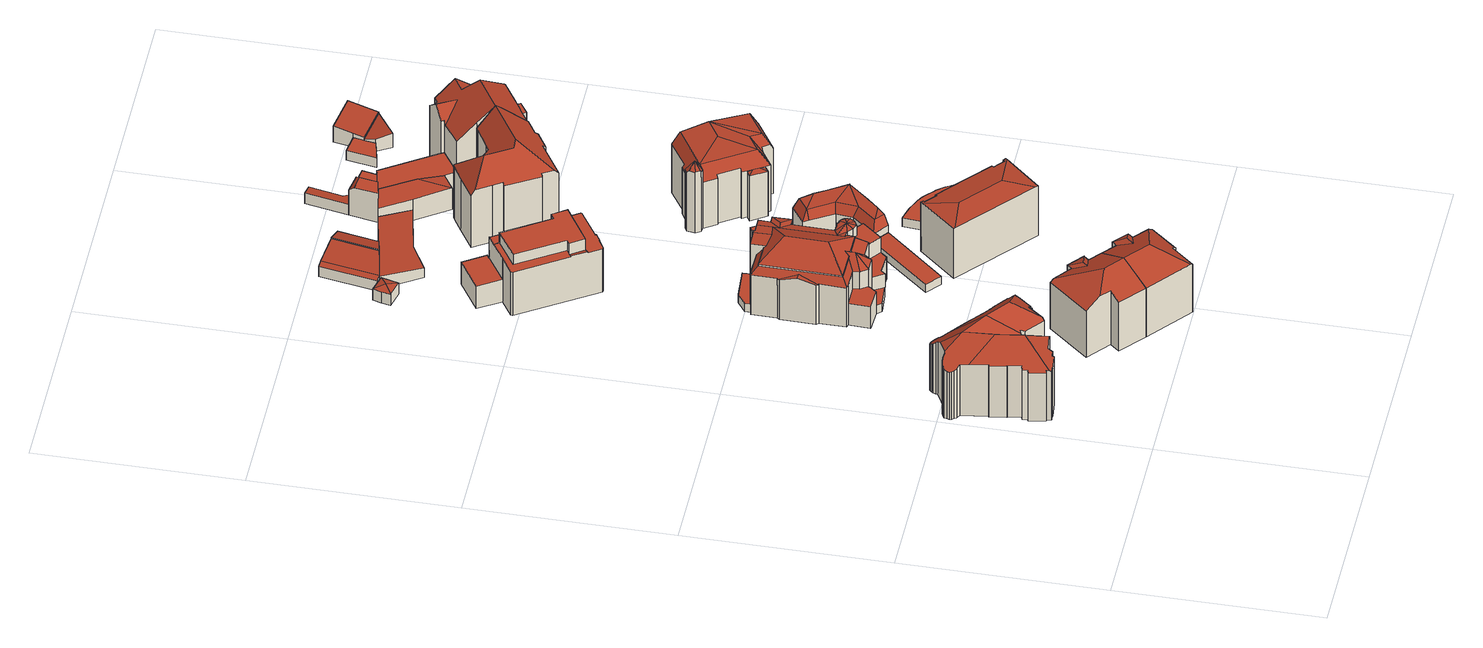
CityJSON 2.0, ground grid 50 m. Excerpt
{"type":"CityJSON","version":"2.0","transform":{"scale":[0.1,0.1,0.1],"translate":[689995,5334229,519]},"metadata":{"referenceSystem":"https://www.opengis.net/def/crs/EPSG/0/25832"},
"CityObjects":{
"building1":{"type":"Building","attributes":{"Gemeindeschluessel":"09162000","HoeheDach":"540.890","HoeheGrund":"520.785","Methode":"2000","NiedrigsteTraufeDesGebaeudes":"533.584","Geometrietyp2DReferenz":"3000","function":"31001_1000","roofType":"3100","measuredHeight":20.11,"storeysAboveGround":3},"geometry":[{"type":"MultiSurface","lod":"2","boundaries":[[[0,1,2,3]],[[4,5,6,7,8]],[[9,10,11,12,13]],[[14,15,16,17]],[[18,19,20,21]],[[22,23,24,25]],[[26,27,28,29,30]],[[31,32,33,34]],[[35,36,37,38]],[[39,40,41,42]],[[43,44,45,46]],[[47,48,49,50]],[[51,52,23,22]],[[53,54,55,56]],[[57,58,43,46,39,42,59,60,61,10,9,27,26,51,22,25,62,18,21,63,64,65,66,67,68,14,17,69,70,71,72,73,74,75,55,54,76,77,0,3,78,79,80,81,82,83,47,50,84,35,38,85,86,87,88,89,90,7,6,91,92,93,94,95,31,34,96,97,98]],[[34,33,99,96]],[[66,100,101,67]],[[54,53,102,76]],[[5,103,91,6]],[[78,104,105,79]],[[72,106,107,73]],[[80,79,105,108,109,110]],[[111,112,113,57,98]],[[85,114,115,86]],[[26,30,52,51]],[[71,116,106,72]],[[58,117,44,43]],[[48,47,83,118]],[[63,21,20,119,120]],[[89,121,122,90]],[[86,115,123,87]],[[124,125,126,127]],[[82,128,118,83]],[[38,37,114,85]],[[95,129,32,31]],[[69,130,131,70]],[[87,123,132,88]],[[62,133,19,18]],[[59,42,41,134,135]],[[134,41,40,45,44,117,113,112,136]],[[90,122,8,7]],[[57,113,117,58]],[[63,120,137,64]],[[138,74,73,107]],[[96,99,139,97]],[[48,118,128,140,110,109,127,126,4,8,122,121,132,123,115,114,37,36,141,49]],[[81,140,128,82]],[[64,137,142,65]],[[3,2,104,78]],[[65,142,100,66]],[[143,144,93,92]],[[20,19,133,24,23,52,30,29,145,119]],[[76,102,146,77]],[[53,56,147,138,107,106,116,148,149,127,108,105,104,2,1,146,102]],[[91,103,143,92]],[[17,16,130,69]],[[111,139,99,33,32,129,150,144,143,103,5,4,126,136,112]],[[77,146,1,0]],[[97,139,111,98]],[[150,129,95,94]],[[75,147,56,55]],[[145,29,28,13,12,149]],[[50,49,141,84]],[[68,151,15,14]],[[84,141,36,35]],[[9,13,28,27]],[[60,152,153,61]],[[80,110,140,81]],[[88,132,121,89]],[[93,144,150,94]],[[10,61,153,125,124,11]],[[131,130,16,15,151,101,100,142,137,120,119,145,149,148]],[[71,70,131,148,116]],[[149,12,11,124,127]],[[127,109,108]],[[74,138,147,75]],[[125,153,152,135,134,136,126]],[[67,101,151,68]],[[59,135,152,60]],[[46,45,40,39]],[[25,24,133,62]]],"semantics":{"surfaces":[{"type":"WallSurface"},{"type":"GroundSurface"},{"type":"RoofSurface"}],"values":[0,0,0,0,0,0,0,0,0,0,0,0,0,0,1,0,0,0,0,0,0,0,0,0,0,0,0,0,0,0,0,2,0,0,0,0,0,0,0,2,0,0,0,0,0,2,0,0,0,0,0,2,0,2,0,0,2,0,0,0,0,2,0,0,0,0,0,0,0,0,0,2,0,2,2,0,2,0,0,0,0]}}]},
"building2":{"type":"Building","attributes":{"Gemeindeschluessel":"09162000","HoeheDach":"539.250","HoeheGrund":"520.830","Methode":"2000","NiedrigsteTraufeDesGebaeudes":"534.650","Geometrietyp2DReferenz":"3000","function":"31001_1000","roofType":"3200","measuredHeight":18.42,"storeysAboveGround":3},"geometry":[{"type":"MultiSurface","lod":"2","boundaries":[[[154,155,156,157,158,159]],[[160,161,162,163]],[[164,165,166,167]],[[168,166,165,156,155]],[[169,170,171,172,173]],[[171,170,174,161,160,175]],[[168,176,177,162,161,174,178,179,167,166]],[[169,180,178,174,170]],[[156,165,164,181,172,171,175,157]],[[162,177,159,158,163]],[[179,178,180,182,183]],[[160,163,158,157,175]],[[154,176,168,155]],[[181,164,167,179,183]],[[176,154,159,177]],[[182,180,169,173]],[[181,183,182,173,172]]],"semantics":{"surfaces":[{"type":"RoofSurface"},{"type":"WallSurface"},{"type":"GroundSurface"}],"values":[0,1,1,1,0,1,2,1,0,1,1,0,1,1,1,0,0]}}]},
"building3":{"type":"Building","attributes":{"Gemeindeschluessel":"09162000","HoeheDach":"539.250","HoeheGrund":"520.800","Methode":"2000","NiedrigsteTraufeDesGebaeudes":"534.405","Geometrietyp2DReferenz":"3000","function":"31001_1000","roofType":"3200","measuredHeight":18.45,"storeysAboveGround":3},"geometry":[{"type":"MultiSurface","lod":"2","boundaries":[[[184,185,186,187,188]],[[189,190,191,192]],[[155,193,194,156]],[[188,195,196,197,198,184]],[[166,168,155,156,165]],[[165,199,200,201,166]],[[202,203,204,201,200]],[[194,195,188,187,199,165,156]],[[190,189,197,196]],[[190,196,195,194,193,205,191]],[[192,191,205,206]],[[185,207,203,202,186]],[[155,168,206,205,193]],[[202,200,199,187,186]],[[189,192,206,168,166,201,204,208,198,197]],[[184,198,208,207,185]],[[208,204,203,207]]],"semantics":{"surfaces":[{"type":"RoofSurface"},{"type":"WallSurface"},{"type":"GroundSurface"}],"values":[0,1,0,1,1,1,1,0,1,0,1,0,1,0,2,1,1]}}]},
"building4":{"type":"Building","attributes":{"Gemeindeschluessel":"09162000","HoeheDach":"537.900","HoeheGrund":"520.584","Methode":"2000","NiedrigsteTraufeDesGebaeudes":"523.010","Geometrietyp2DReferenz":"3000","function":"31001_1000","roofType":"3200","measuredHeight":17.32,"storeysAboveGround":2},"geometry":[{"type":"MultiSurface","lod":"2","boundaries":[[[209,210,211,212]],[[213,214,215,216,217,218]],[[219,220,221,222,223]],[[224,225,226,227]],[[228,229,230,231,232,233,234]],[[235,236,237,238,239,240,241,242,243,244,245,246,247,248,249,250,251,252,253,254,255,224,227,256,257,209,212,258,259,260,261,262,263,264,265,266,267,268,269,270,271,272,273,274,275,276,277,278,279,280]],[[281,282,283,284,231]],[[285,286,287,288,289,283]],[[290,291,292,293,294,295,296]],[[215,297,298,216]],[[279,299,300,280]],[[243,242,301,302]],[[262,303,304,305,306,307,308,263]],[[229,309,310,311,230]],[[312,308,313,314]],[[272,315,316,273]],[[270,317,318,271]],[[319,318,317,320,321,322,323,296]],[[324,325,289,288]],[[326,300,299,327,328,329,330,331,332]],[[328,290,333,329]],[[234,334,335,228]],[[235,280,300,326,336,337]],[[250,338,339,251]],[[254,340,341,255]],[[265,342,343,266]],[[333,296,344]],[[269,320,317,270]],[[245,244,345,346,347]],[[264,263,308,312,348,349]],[[274,350,351,275]],[[352,353,354,355]],[[297,356,337,336,357,358,298]],[[329,333,344,330]],[[359,226,225,341,340,360]],[[212,211,361,258]],[[362,363,364,365]],[[242,241,366,367,301]],[[368,369,246,245,347]],[[233,370,371,334,234]],[[258,361,372,259]],[[336,326,332,357]],[[373,374,375,376,377,378]],[[251,339,379,252]],[[273,316,350,274]],[[239,380,381,240]],[[382,378,377,383]],[[384,385,386,387,388,389,390]],[[389,391,324,288]],[[281,231,230,311,392,360,340]],[[393,394,395]],[[277,293,292,278]],[[330,344,393,363,331]],[[235,337,356,236]],[[239,238,213,218,380]],[[262,261,396,397,303]],[[398,346,345,399]],[[285,283,282,400,223,222]],[[342,349,348,401,296,323,343]],[[342,265,264,349]],[[366,402,383,377]],[[357,332,362,403,358]],[[314,401,348,312]],[[310,404,392,311]],[[405,373,378]],[[257,406,404,310,309,335,334,371,407,353,352,210,209]],[[267,322,321,268]],[[331,363,362,332]],[[259,372,408,260]],[[268,321,320,269]],[[409,403,373]],[[364,410,411,365]],[[403,362,365,412]],[[393,395,410,364,363]],[[232,413,306,305]],[[402,381,380,414,382,383]],[[276,275,351,295,294]],[[409,373,405]],[[308,307,415,313]],[[272,271,318,319,315]],[[231,284,413,232]],[[389,388,369,368,398,399,302,301,367,391]],[[303,397,355,304]],[[241,240,381,402,366]],[[217,414,380,218]],[[377,376,391,367,366]],[[384,416,417,385]],[[327,291,290,328]],[[249,418,338,250]],[[246,369,388,387,247]],[[403,412,419,374,373]],[[286,221,220,416,384,390,287]],[[394,296,401]],[[353,407,420,354]],[[237,214,213,238]],[[407,371,370,420]],[[237,236,356,297,215,214]],[[255,341,225,224]],[[375,324,391,376]],[[401,415,284,394]],[[249,248,386,385,417,418]],[[228,335,309,229]],[[411,410,395,394,284,283,289,325]],[[267,266,343,323,322]],[[344,296,393]],[[276,294,293,277]],[[416,220,219,379,339,338,418,417]],[[232,305,304,355,354,420,370,233]],[[398,368,347,346]],[[414,405,378,382]],[[295,351,350,316,315,319,296]],[[358,403,409,298]],[[279,278,292,291,327,299]],[[313,415,401,314]],[[345,244,243,302,399]],[[333,290,296]],[[247,387,386,248]],[[389,288,287,390]],[[397,396,408,372,361,211,210,352,355]],[[306,413,284,415,307]],[[260,408,396,261]],[[375,374,419,411,325,324]],[[216,298,409,405,414,217]],[[394,393,296]],[[256,421,406,257]],[[404,406,421,359,360,392]],[[286,285,222,221]],[[253,252,379,219,223,400]],[[254,253,400,282,281,340]],[[411,419,412,365]],[[256,227,226,359,421]]],"semantics":{"surfaces":[{"type":"WallSurface"},{"type":"RoofSurface"},{"type":"GroundSurface"}],"values":[0,1,0,0,0,2,1,1,1,0,0,0,0,1,1,0,0,1,1,1,0,1,0,0,0,0,1,0,0,0,0,1,1,0,1,0,1,0,0,1,0,0,1,0,0,0,0,1,0,0,1,0,0,0,0,0,1,1,1,0,0,0,0,1,1,0,0,0,0,0,1,0,1,0,1,1,0,1,0,0,1,1,1,0,0,1,0,0,0,0,1,0,1,1,0,1,0,0,0,1,0,1,1,0,1,0,1,0,1,0,1,0,0,0,0,1,0,0,1,1,0,1,0,1,0,1,1,0,0,0,0]}}]},
"building5":{"type":"Building","attributes":{"Gemeindeschluessel":"09162000","HoeheDach":"522.950","HoeheGrund":"520.479","Methode":"1000","NiedrigsteTraufeDesGebaeudes":"522.950","Geometrietyp2DReferenz":"3000","function":"51009_1610","roofType":"1000","measuredHeight":2.47},"geometry":[{"type":"MultiSurface","lod":"2","boundaries":[[[422,423,424,425,426]],[[427,426,425,428]],[[428,425,424,429]],[[422,430,431,423]],[[429,424,423,431]],[[430,422,426,427]],[[431,430,427,428,429]]],"semantics":{"surfaces":[{"type":"RoofSurface"},{"type":"WallSurface"},{"type":"GroundSurface"}],"values":[0,1,1,1,1,1,2]}}]},
"building6":{"type":"Building","attributes":{"Gemeindeschluessel":"09162000","HoeheDach":"524.680","HoeheGrund":"520.784","Methode":"2000","NiedrigsteTraufeDesGebaeudes":"524.080","Geometrietyp2DReferenz":"3000","function":"31001_2523","roofType":"3500","measuredHeight":3.9,"storeysAboveGround":1},"geometry":[{"type":"MultiSurface","lod":"2","boundaries":[[[432,433,434]],[[435,434,433,436]],[[432,434,437,438]],[[439,437,434,435]],[[440,438,437,439]],[[441,432,438]],[[442,441,438,440]],[[442,440,439,435,436]],[[441,433,432]],[[436,433,441,442]]],"semantics":{"surfaces":[{"type":"RoofSurface"},{"type":"WallSurface"},{"type":"GroundSurface"}],"values":[0,1,0,1,1,0,1,2,0,1]}}]},
"building7":{"type":"Building","attributes":{"Gemeindeschluessel":"09162000","HoeheDach":"536.651","HoeheGrund":"520.658","Methode":"2000","NiedrigsteTraufeDesGebaeudes":"523.541","Geometrietyp2DReferenz":"3000","function":"31001_2000","roofType":"1000","measuredHeight":15.99,"storeysAboveGround":5},"geometry":[{"type":"MultiSurface","lod":"2","boundaries":[[[443,444,445]],[[446,447,448,449]],[[450,451,452,453,454,455,446,449,456,457,458,459,460,461,462,463]],[[459,464,465,460]],[[466,467,468,469,470,471]],[[466,471,472,473]],[[457,474,475,458]],[[476,477,478,444]],[[446,455,479,480,481,482,483,447]],[[451,484,485,452]],[[445,444,478,486,487,488]],[[489,486,478,477,472,471,470,490]],[[489,491,487,486]],[[492,490,470,469]],[[451,450,493,494,495,484]],[[496,493,450,463]],[[449,448,497,456]],[[485,484,495,498]],[[488,487,499]],[[481,443,445,488,499,482]],[[458,475,464,459]],[[500,501,462,461]],[[483,482,499]],[[453,502,503,454]],[[457,456,497,504,474]],[[491,489,490,492]],[[473,472,477,476]],[[454,503,479,455]],[[466,473,476,444,443,480,479,503,502,505,494,493,496,501,500,506,467]],[[507,504,497,468,467,506]],[[495,494,505,498]],[[507,465,464,475,474,504]],[[453,452,485,498,505,502]],[[461,460,465,507,506,500]],[[462,501,496,463]],[[443,481,480]],[[491,492,469,468,497,448,447,483,499,487]]],"semantics":{"surfaces":[{"type":"WallSurface"},{"type":"GroundSurface"},{"type":"RoofSurface"}],"values":[0,0,1,0,0,0,0,0,0,0,0,2,0,0,0,0,0,2,0,2,0,0,0,0,0,0,0,0,2,0,0,2,0,0,0,0,2]}}]},
"building8":{"type":"Building","attributes":{"Gemeindeschluessel":"09162000","HoeheDach":"536.550","HoeheGrund":"520.640","Methode":"2000","NiedrigsteTraufeDesGebaeudes":"523.090","Geometrietyp2DReferenz":"3000","function":"31001_1000","roofType":"3200","measuredHeight":15.91,"storeysAboveGround":4},"geometry":[{"type":"MultiSurface","lod":"2","boundaries":[[[508,509,510,511]],[[508,512,513,514,509]],[[512,515,516,517,518,513]],[[519,520,521,522]],[[523,524,525,526]],[[515,512,508,511,527,528,529,530,531,532,533,534,535,536,519,522]],[[520,519,536,537]],[[527,538,539,528]],[[531,525,524,532]],[[531,530,540,526,525]],[[541,516,515,522,521]],[[517,516,541,542]],[[529,543,540,530]],[[517,542,544,518]],[[535,545,537,536]],[[533,546,547,534]],[[528,539,543,529]],[[520,537,545,547,546,540,543,539,538,510,509,514,544,542,541,521]],[[511,510,538,527]],[[526,540,546,523]],[[533,532,524,523,546]],[[534,547,545,535]],[[518,544,514,513]]],"semantics":{"surfaces":[{"type":"WallSurface"},{"type":"RoofSurface"},{"type":"GroundSurface"}],"values":[0,0,0,0,1,2,0,0,0,0,0,1,0,1,0,0,0,1,0,0,0,0,1]}}]},
"building9":{"type":"Building","attributes":{"Gemeindeschluessel":"09162000","HoeheDach":"529.900","HoeheGrund":"520.651","Methode":"2000","NiedrigsteTraufeDesGebaeudes":"526.405","Geometrietyp2DReferenz":"3000","function":"51009_1610","roofType":"2100","measuredHeight":9.25},"geometry":[{"type":"MultiSurface","lod":"2","boundaries":[[[359,548,549,226]],[[550,551,552,335]],[[553,554,555,556]],[[227,226,549,557]],[[558,559,361,258]],[[560,561,562,563]],[[310,556,555,564]],[[257,209,210,352,353,565,371,550,335,309,310,564,404,406]],[[554,566,567,555]],[[564,555,567,404]],[[568,569,570,571]],[[572,557,549,548,573,574]],[[371,553,551,550]],[[335,552,575,309]],[[563,562,576,577]],[[551,553,556,575]],[[404,567,573,548,359,421,406]],[[353,566,554,565]],[[309,575,556,310]],[[558,258,212,209,257,256,227,557,572,578,579,560,563,577,568,571]],[[352,570,566,353]],[[577,576,569,568]],[[579,580,561,560]],[[212,211,210,209]],[[558,571,570,559]],[[565,554,553,371]],[[566,570,581,574,573,567]],[[257,406,421,256]],[[210,211,361,559,570,352]],[[578,572,574,581,582]],[[258,361,211,212]],[[578,582,580,579]],[[227,256,421,359,226]],[[551,575,552]],[[570,569,576,562,561,580,582,581]]],"semantics":{"surfaces":[{"type":"RoofSurface"},{"type":"WallSurface"},{"type":"GroundSurface"}],"values":[0,0,0,1,1,1,0,1,0,0,1,1,0,0,1,0,0,0,0,2,0,1,1,1,1,0,0,1,0,1,1,1,1,0,0]}}]},
"building10":{"type":"Building","attributes":{"Gemeindeschluessel":"09162000","HoeheDach":"528.112","HoeheGrund":"520.671","Methode":"3100","NiedrigsteTraufeDesGebaeudes":"528.112","Geometrietyp2DReferenz":"3000","function":"31001_2000","roofType":"1000","measuredHeight":7.44},"geometry":[{"type":"MultiSurface","lod":"2","boundaries":[[[583,584,585,586]],[[587,588,589,590]],[[591,583,586,592]],[[584,593,594,585]],[[595,588,587,596,597,593,584,583,591]],[[593,597,598,594]],[[595,591,592,599]],[[596,587,590,600]],[[592,586,585,594,598,600,590,589,599]],[[588,595,599,589]],[[597,596,600,598]]],"semantics":{"surfaces":[{"type":"WallSurface"},{"type":"RoofSurface"},{"type":"GroundSurface"}],"values":[0,0,0,0,1,0,0,0,2,0,0]}}]},
"building11":{"type":"Building","attributes":{"Gemeindeschluessel":"09162000","HoeheDach":"526.893","HoeheGrund":"520.720","Methode":"3100","NiedrigsteTraufeDesGebaeudes":"526.893","Geometrietyp2DReferenz":"3000","function":"31001_2000","roofType":"1000","measuredHeight":6.17},"geometry":[{"type":"MultiSurface","lod":"2","boundaries":[[[601,602,603,604]],[[605,606,607,608]],[[609,610,611,612]],[[610,613,614,611]],[[613,615,616,614]],[[617,615,613,610,609,606,605,602,601]],[[606,609,612,607]],[[615,617,618,616]],[[602,605,608,603]],[[604,603,608,607,612,611,614,616,618]],[[617,601,604,618]]],"semantics":{"surfaces":[{"type":"WallSurface"},{"type":"RoofSurface"},{"type":"GroundSurface"}],"values":[0,0,0,0,0,1,0,0,0,2,0]}}]},
"building12":{"type":"Building","attributes":{"Gemeindeschluessel":"09162000","HoeheDach":"525.508","HoeheGrund":"520.440","Methode":"2000","NiedrigsteTraufeDesGebaeudes":"523.350","Geometrietyp2DReferenz":"3000","function":"31001_2000","roofType":"2100","measuredHeight":5.07},"geometry":[{"type":"MultiSurface","lod":"2","boundaries":[[[619,620,621,622]],[[623,624,625,626]],[[627,628,629,621,620]],[[626,625,628,627,630]],[[625,624,629,628]],[[622,621,629,624,623]],[[630,627,620,619]],[[622,623,626,630,619]]],"semantics":{"surfaces":[{"type":"WallSurface"},{"type":"RoofSurface"},{"type":"GroundSurface"}],"values":[0,0,1,0,1,0,0,2]}}]},
"building13":{"type":"Building","attributes":{"Gemeindeschluessel":"09162000","HoeheDach":"527.857","HoeheGrund":"520.410","Methode":"2000","NiedrigsteTraufeDesGebaeudes":"525.010","Geometrietyp2DReferenz":"3000","function":"31001_2000","roofType":"3400","measuredHeight":7.45},"geometry":[{"type":"MultiSurface","lod":"2","boundaries":[[[631,632,633,634,635]],[[636,637,638]],[[639,640,641,631]],[[634,642,643,635]],[[644,645,642,634,633]],[[646,647,648,638]],[[649,650,651,652]],[[639,652,651,653,640]],[[654,655,647,646,656,657]],[[645,655,654,642]],[[648,658,659,636,638]],[[654,657,637,643,642]],[[644,653,651,650,658,648,647,655,645]],[[641,632,631]],[[646,638,637,656]],[[631,635,649,652,639]],[[644,633,632,641,640,653]],[[635,643,659,649]],[[637,636,659,643]],[[650,649,659,658]],[[657,656,637]]],"semantics":{"surfaces":[{"type":"RoofSurface"},{"type":"WallSurface"},{"type":"GroundSurface"}],"values":[0,0,0,0,1,1,1,1,1,1,1,0,2,0,0,0,1,0,0,1,0]}}]},
"building14":{"type":"Building","attributes":{"Gemeindeschluessel":"09162000","HoeheDach":"524.246","HoeheGrund":"520.440","Methode":"2000","NiedrigsteTraufeDesGebaeudes":"523.196","Geometrietyp2DReferenz":"3000","function":"31001_2463","roofType":"1000","measuredHeight":3.81},"geometry":[{"type":"MultiSurface","lod":"2","boundaries":[[[660,661,662,630]],[[662,661,663,664]],[[665,664,663,666]],[[661,660,667,668,666,663]],[[669,630,662,664,665,670]],[[669,667,660,630]],[[669,670,668,667]],[[670,665,666,668]]],"semantics":{"surfaces":[{"type":"WallSurface"},{"type":"RoofSurface"},{"type":"GroundSurface"}],"values":[0,0,0,1,2,0,0,0]}}]},
"building15":{"type":"Building","attributes":{"Gemeindeschluessel":"09162000","HoeheDach":"525.770","HoeheGrund":"520.389","Methode":"1000","NiedrigsteTraufeDesGebaeudes":"524.267","Geometrietyp2DReferenz":"3000","function":"51009_1610","roofType":"2100","measuredHeight":5.38},"geometry":[{"type":"MultiSurface","lod":"2","boundaries":[[[671,672,673,674]],[[626,674,673,623]],[[662,671,674,626]],[[675,672,671,662]],[[623,673,672,675]],[[626,623,675,662]]],"semantics":{"surfaces":[{"type":"RoofSurface"},{"type":"WallSurface"},{"type":"GroundSurface"}],"values":[0,1,1,1,1,2]}}]},
"building16":{"type":"Building","attributes":{"Gemeindeschluessel":"09162000","HoeheDach":"523.039","HoeheGrund":"520.350","Methode":"1000","NiedrigsteTraufeDesGebaeudes":"523.039","Geometrietyp2DReferenz":"3000","function":"31001_2000","roofType":"1000","measuredHeight":2.69},"geometry":[{"type":"MultiSurface","lod":"2","boundaries":[[[676,677,678,679]],[[680,681,682,683]],[[677,684,685,678]],[[684,686,687,685]],[[688,689,690,691]],[[692,693,694,695]],[[696,697,698,699]],[[689,700,701,690]],[[702,703,704,705,681,680,697,696,706,707,708,686,684,677,676,709,710,711,712,713,714,715,693,692,716,700,689,688]],[[713,712,717,718]],[[712,711,719,717]],[[714,713,718,720]],[[697,680,683,698]],[[715,714,720,721]],[[693,715,721,694]],[[702,688,691,722]],[[716,692,695,723]],[[710,709,724,725]],[[705,704,726,727]],[[686,708,728,687]],[[711,710,725,719]],[[709,676,679,724]],[[707,706,729,730]],[[703,702,722,731]],[[691,690,701,723,695,694,721,720,718,717,719,725,724,679,678,685,687,728,730,729,699,698,683,682,727,726,731,722]],[[700,716,723,701]],[[708,707,730,728]],[[706,696,699,729]],[[681,705,727,682]],[[704,703,731,726]]],"semantics":{"surfaces":[{"type":"WallSurface"},{"type":"RoofSurface"},{"type":"GroundSurface"}],"values":[0,0,0,0,0,0,0,0,1,0,0,0,0,0,0,0,0,0,0,0,0,0,0,0,2,0,0,0,0,0]}}]},
"building17":{"type":"Building","attributes":{"Gemeindeschluessel":"09162000","HoeheDach":"540.700","HoeheGrund":"520.390","Methode":"2000","NiedrigsteTraufeDesGebaeudes":"533.750","Geometrietyp2DReferenz":"3000","function":"31001_1000","roofType":"3400","measuredHeight":20.31,"storeysAboveGround":3},"geometry":[{"type":"MultiSurface","lod":"2","boundaries":[[[732,733,734,735,736,737,738,739,740,741,742,743,744]],[[745,746,747,748,749,750,736]],[[735,751,736]],[[752,742,741,753]],[[754,734,733,755,756]],[[757,758,759,760,761,762]],[[760,763,761]],[[745,736,751,764]],[[753,741,740,765]],[[766,748,747,767]],[[768,757,762,769,770]],[[771,772,773,774]],[[767,747,746,775]],[[732,755,733]],[[776,764,777]],[[744,743,778]],[[779,780,754,756,781,782,752,753,765,783,784,785,758,757,768,786,787,788,766,767,775,771,774]],[[768,770,789,786]],[[763,789,770,769]],[[788,749,748,766]],[[790,791,732,744]],[[759,792,763,760]],[[787,750,749,788]],[[793,735,734]],[[744,778,790]],[[792,736,763]],[[783,739,738,784]],[[794,764,776]],[[736,792,737]],[[785,737,792,759,758]],[[756,755,791,781]],[[790,782,781,791]],[[795,779,774,773]],[[735,793,796,777]],[[736,797,763]],[[797,789,763]],[[765,740,739,783]],[[752,782,790,778,743,742]],[[761,763,769,762]],[[798,776,777,796,799]],[[795,773,772,794,776,798]],[[732,791,755]],[[754,780,799,796,793,734]],[[786,789,797,750,787]],[[750,797,736]],[[798,799,780,779,795]],[[735,777,764,751]],[[784,738,737,785]],[[771,775,746,745,764,794,772]]],"semantics":{"surfaces":[{"type":"RoofSurface"},{"type":"WallSurface"},{"type":"GroundSurface"}],"values":[0,0,0,1,1,1,0,0,1,1,1,1,1,1,0,1,2,1,0,1,0,0,1,0,0,0,1,0,1,1,1,1,1,0,0,0,1,1,0,0,0,0,1,1,1,1,0,1,1]}}]},
"building18":{"type":"Building","attributes":{"Gemeindeschluessel":"09162000","HoeheDach":"543.180","HoeheGrund":"520.110","Methode":"2000","NiedrigsteTraufeDesGebaeudes":"535.001","Geometrietyp2DReferenz":"3000","function":"31001_1000","roofType":"3200","measuredHeight":23.07,"storeysAboveGround":6},"geometry":[{"type":"MultiSurface","lod":"2","boundaries":[[[800,801,802,803]],[[804,805,806,807,808]],[[809,810,811,812]],[[813,814,815,816]],[[812,811,817,818]],[[807,819,820,821,802,801,808]],[[804,808,801,800]],[[822,816,815,823,824]],[[825,826,827,828,829,830,831,832]],[[833,817,811,810,834,825,832,823,815,814,835]],[[836,837,813,816,822,838,839,840,805,804,800,803,841,842,843,844,845,846,809,812,818]],[[814,813,837,835]],[[836,833,835,837]],[[822,824,847,838]],[[846,834,810,809]],[[838,847,848,839]],[[849,840,839,848]],[[840,849,806,805]],[[831,830,820,819]],[[833,836,818,817]],[[849,848,847,824,823,832,831,819,807,806]],[[843,828,827,844]],[[844,827,826,845]],[[803,802,821,841]],[[842,841,821,820,830,829]],[[842,829,828,843]],[[825,834,846,845,826]]],"semantics":{"surfaces":[{"type":"WallSurface"},{"type":"RoofSurface"},{"type":"GroundSurface"}],"values":[0,0,0,0,0,1,0,0,1,1,2,0,0,0,0,0,0,0,1,0,1,0,0,0,0,0,0]}}]},
"building19":{"type":"Building","attributes":{"Gemeindeschluessel":"09162000","HoeheDach":"527.559","HoeheGrund":"520.218","Methode":"2000","NiedrigsteTraufeDesGebaeudes":"526.539","Geometrietyp2DReferenz":"3000","function":"31001_2000","roofType":"2100","measuredHeight":7.34},"geometry":[{"type":"MultiSurface","lod":"2","boundaries":[[[850,851,852,853,854]],[[855,856,853,852]],[[853,856,857,858,854]],[[859,855,852,851,860]],[[859,857,856,855]],[[850,854,858,861]],[[851,850,861,860]],[[860,861,858,857,859]]],"semantics":{"surfaces":[{"type":"WallSurface"},{"type":"RoofSurface"},{"type":"GroundSurface"}],"values":[0,0,1,2,0,1,0,0]}}]},
"building20":{"type":"Building","attributes":{"Gemeindeschluessel":"09162000","HoeheDach":"528.582","HoeheGrund":"519.987","Methode":"2000","NiedrigsteTraufeDesGebaeudes":"526.320","Geometrietyp2DReferenz":"3000","function":"31001_2000","roofType":"1000","measuredHeight":8.6,"storeysAboveGround":2},"geometry":[{"type":"MultiSurface","lod":"2","boundaries":[[[862,863,864,865]],[[866,867,868,869]],[[868,863,862,870,871,872,869]],[[867,873,874,864,863,868]],[[867,866,875,876,877,878,873]],[[862,865,879,880,870]],[[864,874,881,879,865]],[[872,875,866,869]],[[872,871,876,875]],[[878,877,880,879,881]],[[873,878,881,874]],[[876,871,870,880,877]]],"semantics":{"surfaces":[{"type":"WallSurface"},{"type":"GroundSurface"},{"type":"RoofSurface"}],"values":[0,0,0,1,0,2,0,2,0,2,0,2]}}]},
"building21":{"type":"Building","attributes":{"Gemeindeschluessel":"09162000","HoeheDach":"523.113","HoeheGrund":"519.980","Methode":"1000","NiedrigsteTraufeDesGebaeudes":"522.534","Geometrietyp2DReferenz":"3000","function":"31001_2000","roofType":"1000","measuredHeight":3.13},"geometry":[{"type":"MultiSurface","lod":"2","boundaries":[[[882,883,884,885]],[[886,887,888,882,885,889]],[[890,886,889,864]],[[891,883,882,888]],[[891,863,890,864,884,883]],[[863,887,886,890]],[[887,863,891,888]],[[889,885,884,864]]],"semantics":{"surfaces":[{"type":"WallSurface"},{"type":"RoofSurface"},{"type":"GroundSurface"}],"values":[0,1,0,0,2,0,0,0]}}]},
"building22":{"type":"Building","attributes":{"Gemeindeschluessel":"09162000","HoeheDach":"526.510","HoeheGrund":"520.040","Methode":"2000","NiedrigsteTraufeDesGebaeudes":"526.510","Geometrietyp2DReferenz":"3000","function":"31001_2000","roofType":"1000","measuredHeight":6.47},"geometry":[{"type":"MultiSurface","lod":"2","boundaries":[[[892,893,894,895]],[[896,897,898,899]],[[900,892,895,867]],[[897,850,901,898]],[[902,900,867,873]],[[893,896,899,894]],[[850,902,873,901]],[[873,867,895,894,899,898,901]],[[850,897,896,893,892,900,902]]],"semantics":{"surfaces":[{"type":"WallSurface"},{"type":"GroundSurface"},{"type":"RoofSurface"}],"values":[0,0,0,0,0,0,0,1,2]}}]},
"building23":{"type":"Building","attributes":{"Gemeindeschluessel":"09162000","HoeheDach":"543.132","HoeheGrund":"520.040","Methode":"2000","NiedrigsteTraufeDesGebaeudes":"533.690","Geometrietyp2DReferenz":"3000","function":"31001_1000","roofType":"3200","measuredHeight":23.09,"storeysAboveGround":4},"geometry":[{"type":"MultiSurface","lod":"2","boundaries":[[[903,904,905,906,907,908,898,899,894,909,910,911,912,913,914,915]],[[906,916,917,907]],[[918,919,920,921]],[[898,908,922,923]],[[924,925,917,916,926,920,919,927,928,929]],[[899,898,923,930,931]],[[912,911,932,933,934]],[[909,894,935,936,937]],[[903,938,939,904]],[[910,940,932,911]],[[905,926,916,906]],[[924,929,941,942]],[[903,915,927,919,918,938]],[[922,925,924,942,933,932,940,943,944,930,923]],[[914,913,945,941,929,928]],[[908,907,917,925,922]],[[944,943,937,936]],[[914,928,927,915]],[[941,945,934,933,942]],[[935,894,899,931]],[[939,938,918,921]],[[943,940,910,909,937]],[[905,904,939,921,920,926]],[[912,934,945,913]],[[944,936,935,931,930]]],"semantics":{"surfaces":[{"type":"GroundSurface"},{"type":"WallSurface"},{"type":"RoofSurface"}],"values":[0,1,1,1,2,1,1,1,1,1,1,2,1,2,1,1,2,1,2,1,2,1,1,1,2]}}]},
"building24":{"type":"Building","attributes":{"Gemeindeschluessel":"09162000","HoeheDach":"522.780","HoeheGrund":"520.010","Methode":"2000","NiedrigsteTraufeDesGebaeudes":"522.780","Geometrietyp2DReferenz":"3000","function":"31001_2000","roofType":"1000","measuredHeight":2.77},"geometry":[{"type":"MultiSurface","lod":"2","boundaries":[[[946,947,948,949]],[[950,951,952,953,947,946]],[[953,952,954,955]],[[947,953,955,948]],[[952,951,956,954]],[[950,946,949,957]],[[951,950,957,956]],[[949,948,955,954,956,957]]],"semantics":{"surfaces":[{"type":"WallSurface"},{"type":"RoofSurface"},{"type":"GroundSurface"}],"values":[0,1,0,0,0,0,0,2]}}]},
"building25":{"type":"Building","attributes":{"Gemeindeschluessel":"09162000","HoeheDach":"524.410","HoeheGrund":"520.220","Methode":"2000","NiedrigsteTraufeDesGebaeudes":"523.250","Geometrietyp2DReferenz":"3000","function":"31001_2000","roofType":"2100","measuredHeight":4.19,"storeysAboveGround":1},"geometry":[{"type":"MultiSurface","lod":"2","boundaries":[[[958,959,960,961]],[[962,963,964,965]],[[966,961,960,967]],[[962,966,967,963]],[[966,962,965,958,961]],[[967,960,959,964,963]],[[958,965,964,959]]],"semantics":{"surfaces":[{"type":"WallSurface"},{"type":"GroundSurface"},{"type":"RoofSurface"}],"values":[0,0,0,0,1,2,0]}}]},
"building26":{"type":"Building","attributes":{"Gemeindeschluessel":"09162000","HoeheDach":"524.806","HoeheGrund":"520.010","Methode":"2000","NiedrigsteTraufeDesGebaeudes":"523.618","Geometrietyp2DReferenz":"3000","function":"31001_2000","roofType":"1000","measuredHeight":4.8},"geometry":[{"type":"MultiSurface","lod":"2","boundaries":[[[949,968,969,957]],[[970,971,972,973]],[[973,972,974,975]],[[974,972,971,969,968]],[[949,957,970,973,975]],[[957,969,971,970]],[[975,974,968,949]]],"semantics":{"surfaces":[{"type":"WallSurface"},{"type":"RoofSurface"},{"type":"GroundSurface"}],"values":[0,0,0,1,2,0,0]}}]}
},
"vertices":[
[24,492,18],[24,492,173],[30,492,178],[30,492,18],[134,504,161],[179,469,161],[179,469,18],[126,511,18],[126,511,160],[160,323,18],[154,333,18],[154,333,166],[156,329,165],[160,323,162],[40,346,18],[40,346,171],[38,345,170],[38,345,18],[62,245,18],[62,245,162],[48,244,162],[48,244,18],[102,253,18],[102,253,164],[103,249,160],[103,249,18],[115,265,18],[166,271,18],[166,271,164],[156,270,173],[115,265,173],[254,416,18],[254,416,156],[257,420,152],[257,420,18],[109,536,18],[109,536,149],[113,536,147],[113,536,18],[255,329,18],[255,329,164],[247,336,173],[247,336,18],[266,335,18],[266,335,160],[262,338,164],[262,338,18],[95,532,18],[95,532,158],[99,535,154],[99,535,18],[116,255,18],[116,255,164],[10,484,161],[10,484,18],[8,478,18],[8,478,159],[290,371,18],[292,369,18],[214,293,18],[169,328,18],[166,340,18],[62,244,18],[47,256,18],[43,255,18],[36,296,18],[40,297,18],[37,310,18],[45,312,18],[31,386,18],[34,386,18],[24,451,18],[15,457,18],[11,462,18],[8,467,18],[7,472,18],[14,488,18],[19,490,18],[35,491,18],[40,489,18],[88,515,18],[88,520,18],[89,525,18],[92,529,18],[104,536,18],[118,535,18],[122,532,18],[125,529,18],[127,525,18],[128,520,18],[127,515,18],[180,471,18],[214,444,18],[212,440,18],[237,420,18],[242,426,18],[292,393,18],[287,387,18],[297,379,18],[292,393,152],[40,297,165],[37,310,165],[14,488,164],[180,471,159],[35,491,182],[40,489,186],[15,457,163],[11,462,161],[42,490,188],[72,506,187],[88,515,174],[297,379,159],[294,376,163],[290,371,163],[118,535,146],[122,532,146],[24,451,170],[292,369,160],[92,529,162],[48,248,165],[47,256,166],[128,520,152],[127,515,156],[125,529,147],[156,334,164],[160,337,168],[148,415,219],[81,456,219],[89,525,166],[242,426,156],[31,386,170],[34,386,172],[127,525,149],[62,244,160],[218,298,173],[214,293,167],[204,371,219],[43,255,161],[8,467,159],[287,387,159],[88,520,170],[104,536,151],[36,296,161],[214,444,159],[212,440,163],[98,315,219],[19,490,169],[7,472,158],[27,431,172],[87,383,219],[237,420,163],[45,312,172],[169,328,167],[166,340,173],
[313,140,163],[373,89,163],[424,150,202],[379,187,202],[310,182,178],[332,163,178],[360,308,156],[360,308,18],[277,209,18],[277,209,156],[448,237,161],[477,212,161],[477,212,18],[448,237,18],[373,89,18],[420,278,162],[412,269,162],[410,270,161],[411,232,175],[421,244,175],[412,269,18],[369,302,162],[313,140,18],[332,163,18],[422,281,18],[459,249,18],[422,281,160],[449,237,161],[459,249,161],[459,249,160],
[544,154,162],[553,165,162],[520,161,178],[505,144,178],[544,154,161],[534,52,18],[534,52,154],[527,58,160],[527,58,18],[474,5,164],[480,101,202],[580,123,161],[587,116,154],[587,116,18],[544,154,18],[509,184,161],[509,184,162],[509,184,18],[519,194,162],[520,196,161],[520,196,18],[478,2,161],[478,2,18],[554,166,161],[554,166,18],
[481,961,16],[481,961,88],[484,963,88],[484,963,16],[347,694,41],[402,698,41],[403,698,41],[386,725,41],[353,726,41],[337,705,41],[398,1001,40],[356,1001,40],[356,1001,160],[393,1001,164],[398,1001,164],[456,1000,16],[456,1000,83],[458,1002,83],[458,1002,16],[453,971,109],[448,971,97],[447,971,97],[447,971,155],[464,971,155],[464,971,95],[460,971,97],[461,706,16],[412,709,16],[402,698,16],[347,694,16],[337,705,16],[284,708,16],[287,761,16],[279,762,16],[280,827,16],[275,832,16],[276,917,16],[280,923,16],[281,985,16],[288,985,16],[288,1000,16],[316,1020,16],[391,1026,16],[392,1005,16],[401,998,16],[447,1000,16],[453,1004,16],[462,997,16],[459,995,16],[487,958,16],[484,956,16],[487,951,16],[474,943,16],[474,923,16],[456,923,16],[456,821,16],[472,822,16],[472,818,16],[479,818,16],[482,816,16],[484,814,16],[486,812,16],[489,809,16],[490,806,16],[490,803,16],[491,801,16],[490,798,16],[490,795,16],[489,793,16],[488,790,16],[515,770,16],[476,723,16],[447,1000,155],[423,999,161],[423,962,161],[423,947,161],[393,958,164],[356,964,160],[356,969,156],[294,970,156],[365,923,189],[485,784,155],[489,789,155],[488,790,156],[489,793,156],[490,795,156],[490,796,157],[469,800,161],[403,698,81],[386,725,81],[515,770,126],[476,723,126],[279,762,132],[280,827,134],[474,923,67],[464,923,89],[464,923,155],[463,923,156],[456,923,155],[456,923,116],[466,983,97],[465,985,95],[447,973,95],[456,822,116],[447,923,116],[446,822,116],[490,806,156],[490,803,156],[486,812,156],[489,809,156],[489,808,156],[484,814,156],[482,816,156],[479,818,156],[477,818,157],[293,774,156],[364,822,189],[475,722,126],[489,789,126],[485,784,126],[471,777,126],[458,782,126],[446,794,126],[446,744,126],[471,777,155],[470,977,97],[468,981,109],[475,722,81],[461,706,81],[316,1020,40],[391,1026,40],[447,1000,78],[453,1004,78],[472,822,155],[472,818,157],[458,782,155],[275,832,133],[276,876,146],[276,917,134],[456,822,155],[456,821,156],[491,801,156],[490,798,156],[480,961,89],[476,968,91],[464,959,91],[464,950,89],[412,709,81],[446,744,81],[400,744,81],[461,997,89],[447,988,89],[487,958,78],[446,744,132],[446,794,132],[434,794,152],[433,773,152],[287,761,132],[279,762,133],[279,922,133],[280,923,134],[464,970,95],[471,975,95],[484,956,78],[370,761,163],[370,784,163],[363,773,156],[359,773,152],[340,761,132],[340,744,132],[392,1005,40],[337,705,81],[284,708,81],[340,744,81],[340,761,81],[356,986,132],[288,987,132],[288,985,134],[281,985,133],[281,985,134],[294,970,152],[356,969,152],[293,774,152],[447,982,91],[446,794,155],[423,812,161],[422,794,161],[474,943,69],[474,942,69],[289,875,146],[279,828,132],[401,998,163],[446,822,155],[287,761,81],[400,744,132],[461,991,91],[353,726,132],[459,995,89],[474,971,93],[487,951,68],[386,725,132],[434,794,156],[433,773,156],[381,773,152],[442,947,161],[353,726,81],[447,923,155],[356,986,40],[288,987,40],[288,1000,40],[377,773,156],[464,965,93],[462,997,89],
[592,727,40],[558,755,40],[557,756,40],[432,610,40],[466,581,40],[466,581,15],[432,610,15],[557,756,15],[592,727,15],[558,755,15],
[179,1808,57],[206,1824,51],[163,1835,51],[163,1835,18],[206,1824,18],[157,1814,51],[152,1792,51],[157,1814,18],[152,1792,18],[195,1781,51],[195,1781,18],
[280,1365,145],[283,1367,145],[283,1367,144],[172,1514,17],[172,1514,146],[173,1518,146],[173,1518,17],[338,1355,17],[343,1347,17],[325,1335,17],[320,1343,17],[296,1328,17],[292,1329,17],[215,1545,17],[180,1599,17],[257,1649,17],[292,1596,17],[283,1591,17],[285,1588,17],[406,1402,17],[405,1399,17],[292,1596,83],[283,1591,83],[340,1452,145],[260,1575,145],[260,1575,146],[268,1563,146],[268,1563,176],[340,1452,176],[353,1460,176],[353,1460,145],[180,1599,83],[257,1649,83],[375,1426,145],[375,1426,177],[283,1367,177],[292,1329,145],[272,1360,145],[272,1360,149],[250,1393,149],[250,1393,146],[343,1347,45],[325,1335,45],[261,1400,176],[261,1400,146],[261,1400,144],[271,1407,176],[199,1518,176],[271,1407,146],[199,1518,146],[338,1355,145],[339,1353,145],[339,1353,45],[405,1399,145],[215,1545,146],[321,1342,45],[257,1398,146],[285,1588,145],[406,1402,145],[320,1343,145],[296,1328,145],[215,1545,83],[321,1342,145],[284,1590,145],[284,1590,83],
[571,648,16],[571,648,163],[576,643,163],[576,643,16],[491,556,16],[491,556,164],[566,643,164],[675,397,16],[675,397,164],[669,402,165],[494,554,165],[750,493,16],[750,493,163],[756,488,163],[756,488,16],[677,555,41],[680,558,41],[655,580,41],[652,577,41],[573,639,16],[598,617,16],[601,621,16],[652,577,16],[655,580,16],[680,558,16],[677,555,16],[724,514,16],[721,509,16],[746,488,16],[746,488,164],[573,639,164],[598,617,164],[652,577,163],[752,484,164],[665,478,175],[601,621,163],[572,559,175],[721,509,164],[677,555,163],[724,514,163],
[484,1012,89],[481,1017,82],[470,978,97],[481,985,97],[475,985,109],[485,984,95],[491,983,93],[480,999,93],[479,994,95],[481,1017,16],[511,971,16],[511,971,74],[496,1013,16],[496,1013,75],[514,987,74],[514,987,16],[463,988,93],[473,972,93],[497,981,91],[482,1004,91],[508,980,16],[508,980,86],[506,978,89],[506,978,16],[486,1009,16],[484,1011,89],[486,1009,89],[477,991,97],[506,982,86],[506,982,16],[488,1010,16],[489,1008,16],[489,1008,86],[486,1010,89],[488,1010,86],
[489,1008,91],[488,1010,91],[488,1010,17],[489,1008,17],[481,1020,91],[491,1027,91],[491,1027,17],[481,1020,17],[496,1013,91],[496,1013,17],[486,1009,91],[486,1009,17],[499,1015,91],[483,1018,91],[481,1017,91],[481,1017,17],[499,1015,17],[483,1018,17],
[513,987,79],[516,988,79],[516,988,17],[513,987,17],[524,976,79],[514,970,79],[514,970,17],[524,976,17],[513,972,79],[511,971,79],[511,971,17],[513,972,17],[506,979,79],[506,979,17],[508,980,79],[508,980,17],[506,982,79],[506,982,17],
[200,1832,14],[200,1832,44],[224,1972,44],[224,1972,14],[302,1958,14],[302,1958,65],[282,1844,65],[282,1844,14],[208,1829,51],[211,1830,52],[235,1970,52],[208,1829,14],
[580,756,85],[616,756,89],[640,783,89],[684,834,89],[618,801,85],[575,908,61],[585,915,85],[567,920,61],[558,755,61],[592,727,61],[601,738,85],[685,835,89],[623,855,85],[640,783,14],[685,835,14],[611,952,61],[611,952,14],[567,920,14],[606,811,60],[606,811,14],[558,755,14],[558,755,60],[592,727,14],[656,880,89],[656,880,14],[619,939,85],[639,908,89],[610,852,14],[610,852,60],
[208,1829,52],[326,1853,52],[326,1853,14],[412,1871,52],[412,1871,14],[459,1801,14],[459,1801,44],[267,1737,42],[333,1775,44],[267,1737,14],[333,1775,14],
[326,1853,53],[343,1951,53],[302,1958,68],[282,1844,68],[343,1951,14],
[724,600,40],[717,609,40],[717,609,14],[724,600,14],[666,702,40],[683,697,40],[683,697,14],[666,702,14],[708,616,40],[708,616,14],[696,625,40],[696,625,14],[750,656,40],[759,649,40],[759,649,14],[750,656,14],[779,621,40],[785,610,40],[785,610,14],[779,621,14],[644,649,40],[649,706,40],[649,706,14],[644,649,14],[766,640,40],[766,640,14],[739,666,40],[728,675,40],[715,683,40],[700,690,40],[657,645,40],[671,639,40],[684,633,40],[731,591,40],[736,581,40],[741,570,40],[744,560,40],[796,575,40],[794,587,40],[790,599,40],[772,631,40],[744,560,14],[796,575,14],[741,570,14],[794,587,14],[790,599,14],[739,666,14],[772,631,14],[731,591,14],[736,581,14],[715,683,14],[700,690,14],[684,633,14],[657,645,14],[671,639,14],[728,675,14],
[631,1032,151],[638,1020,151],[645,1010,152],[649,1040,189],[573,1159,189],[555,1149,152],[575,1118,152],[579,1121,161],[611,1072,161],[607,1069,152],[614,1058,152],[614,1058,151],[622,1045,151],[675,1225,189],[664,1242,160],[600,1200,160],[597,1205,152],[564,1185,152],[562,1183,151],[668,1136,197],[614,1058,14],[607,1069,14],[645,1010,14],[638,1020,148],[638,1020,14],[537,1163,14],[545,1151,14],[545,1151,192],[544,1153,195],[538,1162,195],[537,1163,194],[550,1167,217],[714,1166,197],[611,1072,14],[597,1205,14],[600,1200,14],[540,1183,14],[539,1177,196],[540,1183,189],[779,1066,14],[779,1066,155],[780,1065,152],[780,1065,14],[664,1242,14],[706,1041,189],[690,1067,189],[614,1058,148],[705,1015,14],[690,1039,14],[626,1012,14],[602,1050,14],[579,1121,14],[575,1118,14],[555,1149,14],[549,1188,14],[562,1183,14],[564,1185,14],[549,1188,189],[602,1050,148],[626,1012,148],[555,1149,189],[662,1021,152],[769,1082,189],[705,1015,151],[685,1036,152],[562,1183,189],[702,1021,162],[690,1039,162],
[448,1687,11],[448,1687,166],[482,1708,166],[482,1708,11],[393,1653,11],[422,1610,11],[422,1610,180],[399,1645,179],[393,1653,166],[670,1575,11],[670,1575,167],[662,1570,167],[662,1570,11],[595,1528,11],[595,1528,167],[507,1472,167],[507,1472,11],[635,1553,167],[635,1553,11],[465,1638,229],[489,1710,169],[488,1712,166],[485,1508,11],[501,1482,178],[485,1508,179],[626,1641,242],[600,1680,189],[594,1676,188],[550,1650,187],[534,1641,186],[525,1655,168],[503,1576,229],[520,1574,242],[639,1546,160],[634,1629,229],[599,1521,160],[639,1546,11],[599,1521,11],[480,1505,11],[431,1584,11],[437,1587,11],[488,1712,11],[534,1641,11],[550,1650,11],[594,1676,11],[600,1680,11],[634,1629,11],[480,1505,173],[431,1584,174],[437,1587,180],
[555,1746,75],[555,1746,12],[467,1883,12],[467,1883,86],[519,1802,85],[412,1871,12],[412,1871,76],[459,1801,75],[513,1721,76],[459,1801,12],[513,1720,12],[513,1720,75],
[499,1939,85],[499,1939,10],[452,1947,10],[452,1947,85],[531,1897,73],[531,1897,10],[538,1933,10],[538,1933,73],[500,1939,85],[500,1939,84],[500,1939,73],[467,1883,10],[440,1877,10],[492,1889,73],[492,1889,84],[480,1886,96],[467,1883,96],[449,1934,96],[487,1928,96],[440,1877,96],
[499,2049,38],[499,2049,10],[472,2053,10],[472,2053,41],[457,1946,40],[499,1939,35],[483,1967,38],[452,1947,41],[457,1946,10],[483,1967,10],
[542,1900,75],[629,1768,75],[629,1768,10],[542,1900,10],[633,1762,75],[572,1721,75],[572,1721,10],[633,1762,10],[531,1897,75],[555,1746,10],[467,1883,75],
[752,1608,10],[723,1589,10],[714,1603,10],[670,1575,10],[634,1629,10],[600,1680,10],[683,1805,10],[694,1790,10],[706,1798,10],[763,1718,10],[759,1704,10],[792,1652,10],[744,1621,10],[670,1575,162],[634,1629,227],[744,1620,147],[744,1620,161],[715,1602,161],[715,1602,147],[600,1680,204],[572,1721,164],[707,1693,241],[625,1641,241],[714,1603,162],[744,1621,162],[792,1652,162],[791,1654,164],[627,1758,163],[633,1762,170],[706,1798,170],[736,1756,211],[763,1718,171],[629,1768,170],[653,1784,198],[683,1805,166],[752,1608,147],[723,1589,147],[694,1790,170],[760,1702,161],[701,1735,211],[691,1794,165],[680,1739,198],[759,1704,163],
[682,1956,38],[678,1930,38],[678,1930,10],[682,1956,10],[686,1982,38],[639,1989,38],[627,1917,38],[678,1929,38],[627,1917,10],[678,1929,10],[639,1989,10],[686,1982,10],
[776,1941,12],[776,1941,42],[771,1938,43],[771,1938,12],[678,1930,12],[678,1930,48],[682,1956,42],[682,1956,12],[700,1894,12],[700,1894,54],
[682,1956,46],[686,1982,50],[694,2030,10],[694,2030,58],[788,2015,58],[788,2015,10],[776,1941,46],[776,1941,10]
]}
